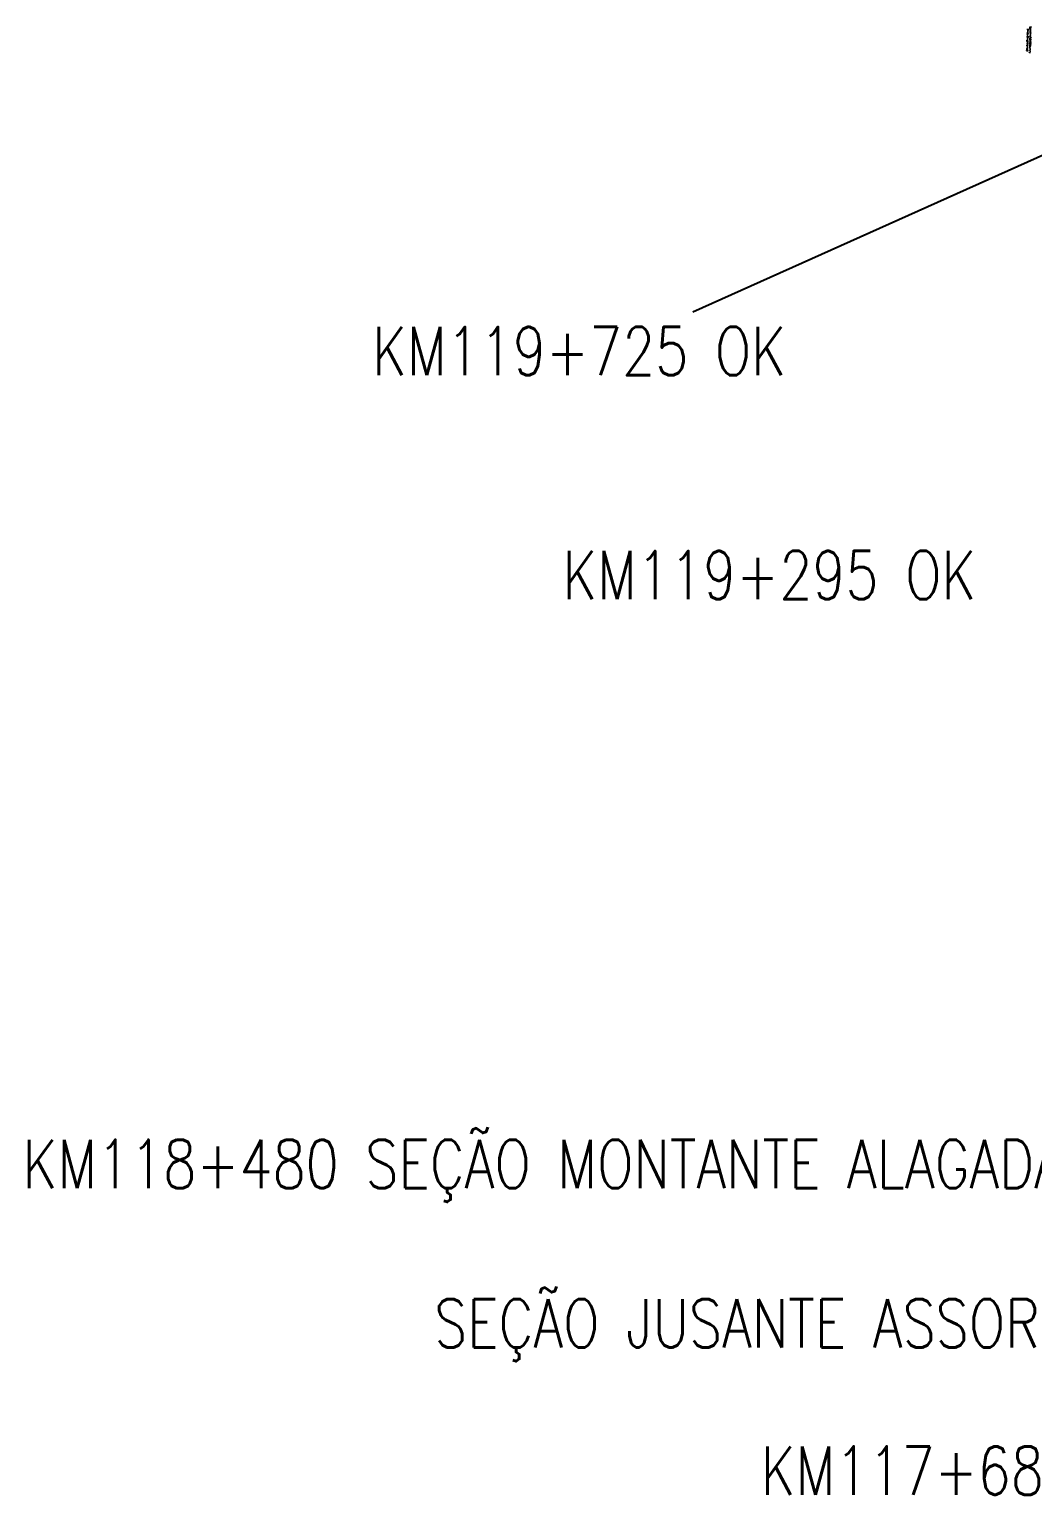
# Model space of a CAD drawing. Header units: metres. Extents: x 318500 to 325275, y 7408834 to 7428799.
# Drawn here: x 319078 to 320325, y 7423925 to 7425745 of the extents above; entities that cross this region are included whole.
import ezdxf

# ---------------------------------------------------------------- set-up
doc = ezdxf.new("R2010")
doc.units = ezdxf.units.M
doc.header["$MEASUREMENT"] = 0
doc.layers.add('_TEXTO_CONGELA', color=45, linetype='Continuous', plot=False)
doc.layers.add('TEXTO', color=45, linetype='Continuous')
doc.styles.add('ROMANS', font='romans', dxfattribs={"height": 0.2})

msp = doc.modelspace()

# ---------------------------------------------------------------- linework, layer by layer
at = {"layer": '_TEXTO_CONGELA'}
msp.add_line((319903, 7425393.8), (320648.7, 7425728.5), dxfattribs=at)

# ---------------------------------------------------------------- texts
at = {"layer": '_TEXTO_CONGELA', "style": 'ROMANS', "width": 0.8}
for s, p in [('KM119+725 OK', (319504.6, 7425315.2)), ('KM119+295 OK', (319741, 7425037.1)), ('KM118+480 SEÇÃO MONTANTE ALAGADA', (319070.2, 7424305.9)), ('SEÇÃO JUSANTE ASSOREADA', (319581.5, 7424108)), ('KM117+680 OK', (319987.6, 7423925.1))]:
    msp.add_text(s, height=60, dxfattribs=at).set_placement(p)
at = {"layer": 'TEXTO', "style": 'ROMANS', "width": 0.8}
for s, rotation, p in [('DETALHE GALERIA (S/ ESCALA)', 88.5646, (320319.4, 7425717.7)), ('Fundo=789,955 (SEÇÃO MONTANTE)', 88.4526, (320322.7, 7425715.7))]:
    msp.add_text(s, height=1.5, rotation=rotation, dxfattribs=at).set_placement(p)

doc.saveas('drawing.dxf')
